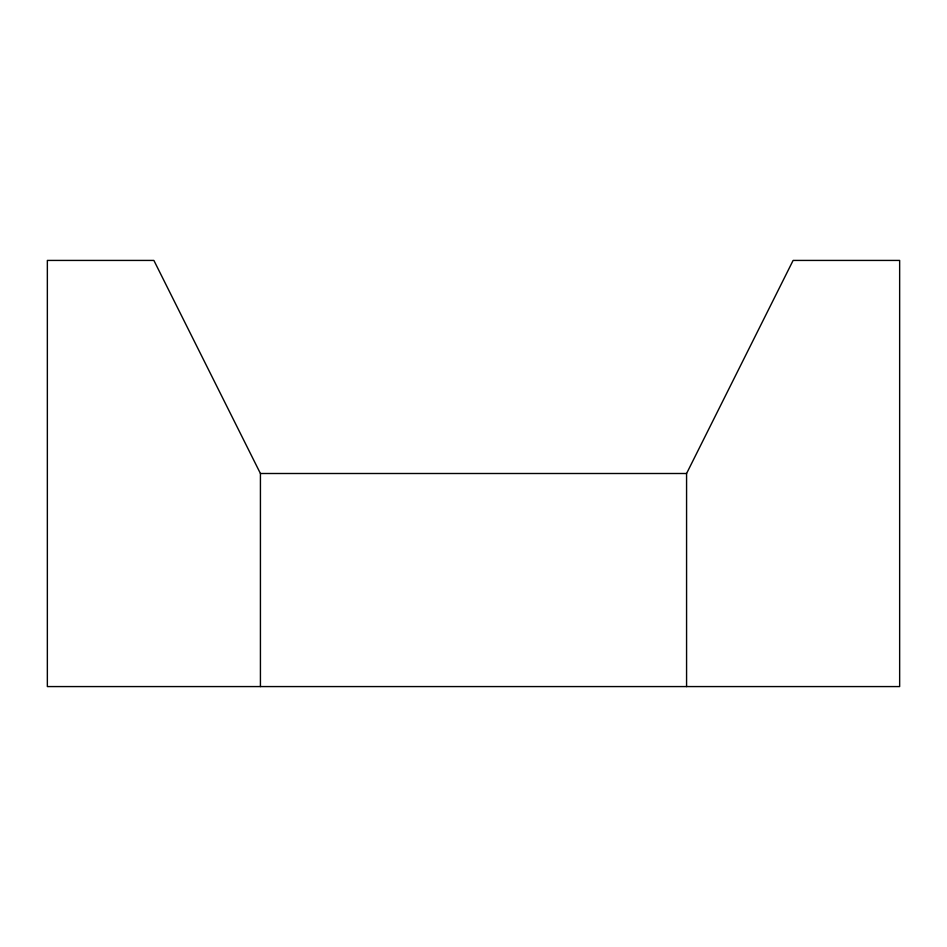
<?xml version="1.0" encoding="UTF-8"?>
<svg xmlns="http://www.w3.org/2000/svg" width="947" height="947" viewBox="0 0 947 947"><rect width="100%" height="100%" fill="white"/><g stroke="black" fill="none" stroke-linecap="round" stroke-linejoin="round"><path stroke-width="1.42" d="M686.575 686.575L686.575 473.5L793.113 260.425L899.65 260.425L899.65 686.575L47.35 686.575L47.35 260.425L153.888 260.425L260.425 473.5L260.425 686.575M260.425 473.5L686.575 473.5"/></g></svg>
